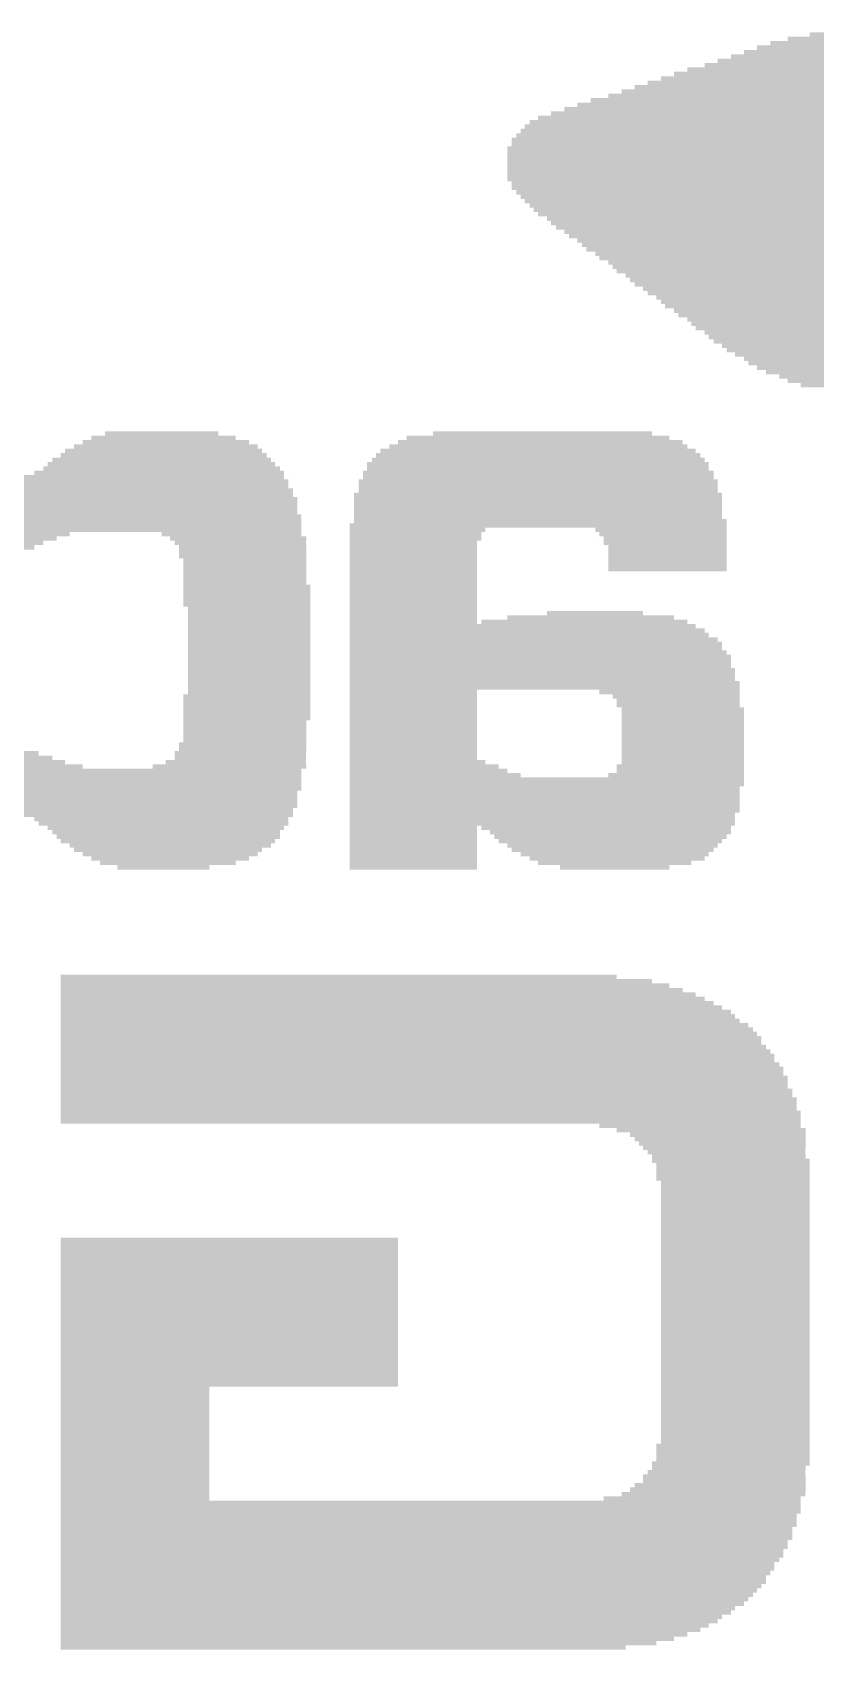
# Model space of a CAD drawing. Extents: x -51 to 50, y -27 to 29.
# Drawn here: x 37.47 to 41.25, y 16.01 to 23.82 of the extents above; entities that cross this region are included whole.
import ezdxf

# ---------------------------------------------------------------- set-up
doc = ezdxf.new("R2010")
doc.units = 0
doc.layers.add('201', color=6, linetype='CONTINUOUS')

# ---------------------------------------------------------------- blocks, each defined once
blk = doc.blocks.new('RECT')
blk.add_solid([(-0.5, -0.5), (0.5, -0.5), (-0.5, 0.5), (0.5, 0.5)])

msp = doc.modelspace()

# ---------------------------------------------------------------- block references
at = {"layer": '201', "rotation": 180}
for p, xscale, yscale in [((41.4338, 23.8125), 0.4242, 0.0213), ((41.4122, 23.749), 0.889, 0.0213), ((41.4223, 23.7702), 0.7823, 0.0211), ((41.4325, 23.7913), 0.635, 0.0211), ((41.3702, 23.6643), 1.3132, 0.0211), ((41.3804, 23.6855), 1.2065, 0.0213), ((41.3906, 23.7067), 1.0998, 0.0211), ((41.4122, 23.7278), 1.016, 0.0211), ((41.5506, 23.5797), 2.2225, 0.0211), ((41.5823, 23.6008), 2.159, 0.0211), ((41.3169, 23.622), 1.5011, 0.0213), ((41.3385, 23.6432), 1.4173, 0.0211), ((41.4553, 23.5162), 2.413, 0.0211), ((41.4871, 23.5373), 2.3495, 0.0211), ((41.5188, 23.5585), 2.286, 0.0213), ((41.3271, 23.4315), 2.7102, 0.0213), ((41.3588, 23.4527), 2.6467, 0.0211), ((41.3906, 23.4738), 2.5832, 0.0211), ((41.4122, 23.495), 2.4994, 0.0213), ((41.2636, 23.3468), 2.8778, 0.0211), ((41.2636, 23.368), 2.8372, 0.0213), ((41.275, 23.3892), 2.8143, 0.0211), ((41.2953, 23.4103), 2.7737, 0.0211), ((41.242, 23.3045), 2.921, 0.0213), ((41.242, 23.2833), 2.921, 0.0211), ((41.2534, 23.3257), 2.8981, 0.0211), ((41.2433, 23.2622), 2.9642, 0.0211), ((41.2433, 23.241), 2.9642, 0.0213), ((41.2433, 23.2198), 2.9642, 0.0211), ((41.2534, 23.1987), 2.9845, 0.0211), ((41.2534, 23.1775), 2.9845, 0.0213), ((41.2636, 23.1563), 3.0048, 0.0211), ((41.2636, 23.1352), 3.0048, 0.0211), ((41.275, 23.114), 3.0277, 0.0213), ((41.2953, 23.0717), 3.0277, 0.0211), ((41.2852, 23.0928), 3.0074, 0.0211), ((41.3068, 23.0505), 3.0048, 0.0213), ((40.9143, 23.0293), 2.1793, 0.0211), ((40.861, 23.0082), 2.032, 0.0211), ((40.8407, 22.987), 1.9456, 0.0213), ((40.8305, 22.9658), 1.8847, 0.0211), ((40.8292, 22.9447), 1.8415, 0.0211), ((40.8407, 22.9235), 1.778, 0.0213), ((40.8407, 22.9023), 1.7374, 0.0211), ((40.8521, 22.8812), 1.7145, 0.0211), ((40.8724, 22.86), 1.6739, 0.0213), ((40.894, 22.8388), 1.6713, 0.0211), ((40.9143, 22.8177), 1.6307, 0.0211), ((40.9359, 22.7965), 1.6281, 0.0213), ((40.9575, 22.7753), 1.6307, 0.0211), ((40.9994, 22.7542), 1.6281, 0.0211), ((41.021, 22.733), 1.6307, 0.0213), ((41.0629, 22.7118), 1.6281, 0.0211), ((41.0947, 22.6907), 1.651, 0.0211), ((41.1264, 22.6695), 1.6739, 0.0213), ((41.1797, 22.6483), 1.6942, 0.0211), ((41.2318, 22.6272), 1.7577, 0.0211), ((41.2966, 22.606), 1.8415, 0.0213), ((42.5552, 22.5848), 4.2774, 0.0211), ((42.5348, 22.5637), 4.191, 0.0211), ((42.5234, 22.5425), 4.0869, 0.0213), ((41.8567, 22.5213), 2.7076, 0.0211), ((41.8465, 22.5002), 2.6467, 0.0211), ((41.8681, 22.479), 2.6035, 0.0213), ((41.6878, 22.4578), 2.2022, 0.0211), ((41.6878, 22.4367), 2.1158, 0.0211), ((41.6878, 22.4155), 2.0752, 0.0213), ((41.6763, 22.3943), 2.0117, 0.0211), ((41.6878, 22.3732), 1.9482, 0.0211), ((41.6865, 22.352), 1.905, 0.0213), ((41.6878, 22.3308), 1.8618, 0.0211), ((41.6979, 22.3097), 1.8009, 0.0211), ((41.7093, 22.2885), 1.778, 0.0213), ((41.7182, 22.2673), 1.7145, 0.0211), ((41.7297, 22.2462), 1.651, 0.0211), ((41.7297, 22.225), 1.6104, 0.0213), ((41.7512, 22.2038), 1.5672, 0.0211), ((41.7614, 22.1827), 1.5011, 0.0211), ((41.783, 22.1615), 1.4173, 0.0213), ((41.8033, 22.1403), 1.3767, 0.0211), ((41.496, 22.1192), 0.635, 0.0211), ((38.0987, 21.8652), 0.6985, 0.0211), ((38.0898, 21.8863), 0.5486, 0.0211), ((39.9085, 21.8652), 1.27, 0.0211), ((39.9301, 21.8863), 1.0592, 0.0211), ((38.0987, 21.8017), 0.9525, 0.0211), ((38.1102, 21.8228), 0.889, 0.0211), ((38.1102, 21.844), 0.8026, 0.0213), ((39.9085, 21.8017), 1.524, 0.0211), ((39.9098, 21.8228), 1.4402, 0.0211), ((39.9199, 21.844), 1.3741, 0.0213), ((38.0898, 21.717), 1.143, 0.0213), ((38.0886, 21.7382), 1.0998, 0.0211), ((38.0898, 21.7593), 1.0566, 0.0211), ((38.1, 21.7805), 0.9957, 0.0213), ((39.9085, 21.7382), 1.651, 0.0211), ((39.9085, 21.717), 1.651, 0.0213), ((39.9098, 21.7593), 1.6078, 0.0211), ((39.9098, 21.7805), 1.5672, 0.0213), ((37.7711, 21.6747), 1.8212, 0.0211), ((37.7812, 21.6535), 1.8415, 0.0213), ((37.7812, 21.6323), 1.8415, 0.0211), ((38.0784, 21.6958), 1.2065, 0.0211), ((39.9098, 21.6535), 1.7348, 0.0213), ((39.9098, 21.6323), 1.7348, 0.0211), ((39.9098, 21.6958), 1.6942, 0.0211), ((39.9098, 21.6747), 1.6942, 0.0211), ((37.7927, 21.6112), 1.8644, 0.0211), ((37.7927, 21.59), 1.8644, 0.0213), ((37.8028, 21.5688), 1.8847, 0.0211), ((37.8028, 21.5477), 1.8847, 0.0211), ((39.9085, 21.59), 1.778, 0.0213), ((39.9085, 21.5688), 1.778, 0.0211), ((39.9085, 21.5477), 1.778, 0.0211), ((39.9098, 21.6112), 1.7348, 0.0211), ((37.8028, 21.5265), 1.8847, 0.0213), ((37.8028, 21.5053), 1.8847, 0.0211), ((37.813, 21.4842), 1.905, 0.0211), ((39.9085, 21.5265), 1.778, 0.0213), ((39.9085, 21.5053), 1.778, 0.0211), ((39.9085, 21.4842), 1.778, 0.0211), ((37.813, 21.463), 1.905, 0.0213), ((37.813, 21.4418), 1.905, 0.0211), ((37.813, 21.4207), 1.905, 0.0211), ((37.2529, 21.3995), 0.7849, 0.0213), ((38.4277, 21.3995), 0.6756, 0.0213), ((39.9098, 21.4418), 1.8212, 0.0211), ((39.3268, 21.4207), 0.6553, 0.0211), ((39.3167, 21.3995), 0.635, 0.0213), ((39.9199, 21.463), 1.8009, 0.0213), ((40.5028, 21.4207), 0.635, 0.0211), ((40.513, 21.3995), 0.6147, 0.0213), ((37.2212, 21.3783), 0.7214, 0.0211), ((37.1894, 21.3572), 0.6579, 0.0211), ((37.1678, 21.336), 0.6147, 0.0213), ((38.4594, 21.3783), 0.6579, 0.0211), ((38.4708, 21.3572), 0.635, 0.0211), ((38.481, 21.336), 0.6147, 0.0213), ((38.481, 21.3148), 0.6147, 0.0211), ((39.3167, 21.3783), 0.635, 0.0211), ((39.3065, 21.3572), 0.6147, 0.0211), ((39.3065, 21.336), 0.6147, 0.0213), ((39.3065, 21.3148), 0.6147, 0.0211), ((40.5232, 21.3783), 0.5944, 0.0211), ((40.5232, 21.3572), 0.5944, 0.0211), ((40.5346, 21.336), 0.5715, 0.0213), ((40.5346, 21.3148), 0.5715, 0.0211), ((38.481, 21.2937), 0.6147, 0.0211), ((38.4912, 21.2725), 0.5944, 0.0213), ((38.4912, 21.2513), 0.5944, 0.0211), ((39.3065, 21.2937), 0.6147, 0.0211), ((39.3065, 21.2725), 0.6147, 0.0213), ((39.3065, 21.2513), 0.6147, 0.0211), ((40.5346, 21.2937), 0.5715, 0.0211), ((40.5346, 21.2725), 0.5715, 0.0213), ((40.5346, 21.2513), 0.5715, 0.0211), ((38.4912, 21.2302), 0.5944, 0.0211), ((38.4912, 21.209), 0.5944, 0.0213), ((38.4912, 21.1878), 0.5944, 0.0211), ((38.4912, 21.1667), 0.5944, 0.0211), ((39.3065, 21.2302), 0.6147, 0.0211), ((39.3065, 21.209), 0.6147, 0.0213), ((39.3065, 21.1878), 0.6147, 0.0211), ((39.3065, 21.1667), 0.6147, 0.0211), ((40.5346, 21.2302), 0.5715, 0.0211), ((38.5013, 21.1455), 0.6147, 0.0213), ((38.5013, 21.1243), 0.6147, 0.0211), ((38.5013, 21.1032), 0.6147, 0.0211), ((38.5013, 21.082), 0.6147, 0.0213), ((39.3065, 21.1455), 0.6147, 0.0213), ((39.3065, 21.1243), 0.6147, 0.0211), ((39.3065, 21.1032), 0.6147, 0.0211), ((39.3065, 21.082), 0.6147, 0.0213), ((38.5013, 21.0608), 0.6147, 0.0211), ((38.5128, 21.0397), 0.5918, 0.0211), ((38.5128, 21.0185), 0.5918, 0.0213), ((39.3065, 21.0608), 0.6147, 0.0211), ((39.3065, 21.0397), 0.6147, 0.0211), ((39.3065, 21.0185), 0.6147, 0.0213), ((40.1841, 21.0185), 0.4648, 0.0213), ((38.5128, 20.9973), 0.5918, 0.0211), ((38.5128, 20.9762), 0.5918, 0.0211), ((38.5128, 20.955), 0.5918, 0.0213), ((38.5128, 20.9338), 0.5918, 0.0211), ((39.3065, 20.9973), 0.6147, 0.0211), ((39.3065, 20.9762), 0.6147, 0.0211), ((39.8348, 20.955), 1.6713, 0.0213), ((39.8564, 20.9338), 1.7145, 0.0211), ((40.132, 20.9762), 0.9957, 0.0211), ((40.1638, 20.9973), 0.8052, 0.0211), ((38.5128, 20.9127), 0.5918, 0.0211), ((38.5128, 20.8915), 0.5918, 0.0213), ((38.5128, 20.8703), 0.5918, 0.0211), ((38.5128, 20.8492), 0.5918, 0.0211), ((39.8666, 20.9127), 1.7348, 0.0211), ((39.8882, 20.8915), 1.778, 0.0213), ((39.8983, 20.8703), 1.7983, 0.0211), ((39.8983, 20.8492), 1.7983, 0.0211), ((38.5128, 20.828), 0.5918, 0.0213), ((38.5128, 20.8068), 0.5918, 0.0211), ((38.5128, 20.7857), 0.5918, 0.0211), ((39.9098, 20.828), 1.8212, 0.0213), ((39.9199, 20.8068), 1.8415, 0.0211), ((39.9199, 20.7857), 1.8415, 0.0211), ((38.5128, 20.7645), 0.5918, 0.0213), ((38.5128, 20.7433), 0.5918, 0.0211), ((38.5128, 20.7222), 0.5918, 0.0211), ((38.5128, 20.701), 0.5918, 0.0213), ((39.9199, 20.7645), 1.8415, 0.0213), ((39.9301, 20.7433), 1.8618, 0.0211), ((39.9301, 20.7222), 1.8618, 0.0211), ((39.9301, 20.701), 1.8618, 0.0213), ((38.5013, 20.6163), 0.6147, 0.0211), ((38.5128, 20.6798), 0.5918, 0.0211), ((38.5128, 20.6587), 0.5918, 0.0211), ((38.5128, 20.6375), 0.5918, 0.0213), ((39.9415, 20.6798), 1.8847, 0.0211), ((39.9415, 20.6587), 1.8847, 0.0211), ((39.3065, 20.6375), 0.6147, 0.0213), ((39.3065, 20.6163), 0.6147, 0.0211), ((40.5448, 20.6375), 0.6782, 0.0213), ((40.5765, 20.6163), 0.6147, 0.0211), ((38.5013, 20.5952), 0.6147, 0.0211), ((38.5013, 20.574), 0.6147, 0.0213), ((38.5013, 20.5528), 0.6147, 0.0211), ((38.5013, 20.5317), 0.6147, 0.0211), ((39.3065, 20.5952), 0.6147, 0.0211), ((39.3065, 20.574), 0.6147, 0.0213), ((39.3065, 20.5528), 0.6147, 0.0211), ((39.3065, 20.5317), 0.6147, 0.0211), ((40.5867, 20.5952), 0.5944, 0.0211), ((40.5867, 20.574), 0.5944, 0.0213), ((40.6083, 20.5528), 0.5918, 0.0211), ((40.6083, 20.5317), 0.5918, 0.0211), ((38.5013, 20.5105), 0.6147, 0.0213), ((38.4912, 20.4893), 0.5944, 0.0211), ((38.4912, 20.4682), 0.5944, 0.0211), ((39.3065, 20.5105), 0.6147, 0.0213), ((39.3065, 20.4893), 0.6147, 0.0211), ((39.3065, 20.4682), 0.6147, 0.0211), ((40.6083, 20.5105), 0.5918, 0.0213), ((40.6083, 20.4893), 0.5918, 0.0211), ((40.6083, 20.4682), 0.5918, 0.0211), ((38.481, 20.3835), 0.6147, 0.0213), ((38.4912, 20.447), 0.5944, 0.0213), ((38.4912, 20.4258), 0.5944, 0.0211), ((38.4912, 20.4047), 0.5944, 0.0211), ((39.3065, 20.447), 0.6147, 0.0213), ((39.3065, 20.4258), 0.6147, 0.0211), ((39.3065, 20.4047), 0.6147, 0.0211), ((39.3065, 20.3835), 0.6147, 0.0213), ((40.6083, 20.447), 0.5918, 0.0213), ((40.6083, 20.4258), 0.5918, 0.0211), ((40.6083, 20.4047), 0.5918, 0.0211), ((40.6083, 20.3835), 0.5918, 0.0213), ((37.178, 20.3412), 0.635, 0.0211), ((37.211, 20.32), 0.701, 0.0213), ((37.2415, 20.2988), 0.762, 0.0211), ((38.4492, 20.2988), 0.6782, 0.0211), ((38.4708, 20.3412), 0.635, 0.0211), ((38.4708, 20.32), 0.635, 0.0213), ((38.481, 20.3623), 0.6147, 0.0211), ((39.3065, 20.3623), 0.6147, 0.0211), ((39.3065, 20.3412), 0.6147, 0.0211), ((39.3065, 20.32), 0.6147, 0.0213), ((39.3268, 20.2988), 0.6553, 0.0211), ((40.6083, 20.3623), 0.5918, 0.0211), ((40.6083, 20.3412), 0.5918, 0.0211), ((40.6083, 20.32), 0.5918, 0.0213), ((40.6083, 20.2988), 0.5918, 0.0211), ((37.2847, 20.2777), 0.8484, 0.0211), ((37.813, 20.2565), 1.905, 0.0213), ((37.813, 20.2353), 1.905, 0.0211), ((38.4175, 20.2777), 0.7417, 0.0211), ((39.3586, 20.2777), 0.7188, 0.0211), ((39.3802, 20.2565), 0.762, 0.0213), ((39.4119, 20.2353), 0.8255, 0.0211), ((40.5765, 20.2353), 0.6553, 0.0211), ((40.5968, 20.2777), 0.6147, 0.0211), ((40.5968, 20.2565), 0.6147, 0.0213), ((37.813, 20.2142), 1.905, 0.0211), ((37.813, 20.193), 1.905, 0.0213), ((37.813, 20.1718), 1.905, 0.0211), ((37.8028, 20.1507), 1.8847, 0.0211), ((39.9517, 20.2142), 1.905, 0.0211), ((39.9517, 20.193), 1.905, 0.0213), ((39.9415, 20.1718), 1.8847, 0.0211), ((39.9415, 20.1507), 1.8847, 0.0211), ((37.8028, 20.1295), 1.8847, 0.0213), ((37.8028, 20.1083), 1.8847, 0.0211), ((37.8028, 20.0872), 1.8847, 0.0211), ((37.7927, 20.066), 1.8644, 0.0213), ((39.9415, 20.1295), 1.8847, 0.0213), ((39.9415, 20.1083), 1.8847, 0.0211), ((39.9415, 20.0872), 1.8847, 0.0211), ((39.9415, 20.066), 1.8847, 0.0213), ((37.7927, 20.0448), 1.8644, 0.0211), ((38.0886, 20.0237), 1.2268, 0.0211), ((38.0987, 20.0025), 1.2065, 0.0213), ((39.9301, 20.0448), 1.8618, 0.0211), ((39.9301, 20.0237), 1.8618, 0.0211), ((39.9301, 20.0025), 1.8618, 0.0213), ((38.1102, 19.9813), 1.143, 0.0211), ((38.1114, 19.9602), 1.0998, 0.0211), ((38.1216, 19.939), 1.0795, 0.0213), ((38.1203, 19.9178), 1.0363, 0.0211), ((39.3065, 19.9813), 0.6147, 0.0211), ((39.3065, 19.9602), 0.6147, 0.0211), ((39.3065, 19.939), 0.6147, 0.0213), ((39.3065, 19.9178), 0.6147, 0.0211), ((40.2374, 19.9813), 1.2065, 0.0211), ((40.259, 19.9602), 1.1633, 0.0211), ((40.259, 19.939), 1.1227, 0.0213), ((40.2577, 19.9178), 1.0795, 0.0211), ((38.1318, 19.8967), 0.9728, 0.0211), ((38.1203, 19.8755), 0.9093, 0.0213), ((38.1318, 19.8543), 0.8458, 0.0211), ((38.1305, 19.8332), 0.762, 0.0211), ((39.3065, 19.8967), 0.6147, 0.0211), ((39.3065, 19.8755), 0.6147, 0.0213), ((39.3065, 19.8543), 0.6147, 0.0211), ((39.3065, 19.8332), 0.6147, 0.0211), ((40.2692, 19.8967), 1.016, 0.0211), ((40.2692, 19.8755), 0.9754, 0.0213), ((40.2793, 19.8543), 0.9093, 0.0211), ((40.2908, 19.8332), 0.8458, 0.0211), ((38.1203, 19.812), 0.6553, 0.0213), ((38.0987, 19.7908), 0.4445, 0.0211), ((39.3065, 19.812), 0.6147, 0.0213), ((39.3065, 19.7908), 0.6147, 0.0211), ((40.2793, 19.812), 0.7417, 0.0213), ((40.2793, 19.7908), 0.5283, 0.0211), ((38.9458, 19.2617), 2.6873, 0.0211), ((39.0309, 19.2405), 2.8575, 0.0213), ((39.0728, 19.2193), 2.9413, 0.0211), ((39.1579, 19.1558), 3.1115, 0.0211), ((39.1795, 19.1347), 3.1547, 0.0211), ((39.1046, 19.1982), 3.0048, 0.0211), ((39.1363, 19.177), 3.0683, 0.0213), ((39.1998, 19.1135), 3.1953, 0.0213), ((39.2214, 19.0923), 3.2385, 0.0211), ((39.2316, 19.0712), 3.2588, 0.0211), ((39.243, 19.05), 3.2817, 0.0213), ((39.2633, 19.0288), 3.3223, 0.0211), ((39.2748, 19.0077), 3.3452, 0.0211), ((39.2849, 18.9865), 3.3655, 0.0213), ((39.2951, 18.9653), 3.3858, 0.0211), ((39.2951, 18.9442), 3.3858, 0.0211), ((39.3065, 18.923), 3.4087, 0.0213), ((39.3167, 18.9018), 3.429, 0.0211), ((39.3484, 18.8172), 3.4925, 0.0211), ((39.3268, 18.8807), 3.4493, 0.0211), ((39.3268, 18.8595), 3.4493, 0.0213), ((39.3383, 18.8383), 3.4722, 0.0211), ((39.3484, 18.796), 3.4925, 0.0213), ((39.3586, 18.7748), 3.5128, 0.0211), ((39.3586, 18.7537), 3.5128, 0.0211), ((39.37, 18.7113), 3.5357, 0.0211), ((39.37, 18.6902), 3.5357, 0.0211), ((39.3586, 18.7325), 3.5128, 0.0213), ((39.3802, 18.669), 3.556, 0.0213), ((39.3802, 18.6478), 3.556, 0.0211), ((39.3802, 18.6267), 3.556, 0.0211), ((39.3903, 18.6055), 3.5763, 0.0213), ((39.3903, 18.5843), 3.5763, 0.0211), ((39.3903, 18.5632), 3.5763, 0.0211), ((40.6921, 18.542), 0.9728, 0.0213), ((40.7454, 18.5208), 0.9119, 0.0211), ((40.7772, 18.4997), 0.8484, 0.0211), ((40.7886, 18.4785), 0.8255, 0.0213), ((40.7988, 18.4573), 0.8052, 0.0211), ((40.8089, 18.4362), 0.7849, 0.0211), ((40.8203, 18.415), 0.762, 0.0213), ((40.8305, 18.3938), 0.7417, 0.0211), ((40.8407, 18.3727), 0.762, 0.0211), ((40.8508, 18.3515), 0.7417, 0.0213), ((40.8508, 18.3303), 0.7417, 0.0211), ((40.8508, 18.3092), 0.7417, 0.0211), ((40.8508, 18.288), 0.7417, 0.0213), ((40.8623, 18.2668), 0.7188, 0.0211), ((40.8623, 18.2457), 0.7188, 0.0211), ((40.8623, 18.2245), 0.7188, 0.0213), ((40.8623, 18.2033), 0.7188, 0.0211), ((40.8623, 18.1822), 0.7188, 0.0211), ((40.8623, 18.161), 0.7188, 0.0213), ((40.8623, 18.1398), 0.7188, 0.0211), ((40.8623, 18.1187), 0.7188, 0.0211), ((40.8623, 18.0975), 0.7188, 0.0213), ((40.8623, 18.0763), 0.7188, 0.0211), ((40.8623, 18.0552), 0.7188, 0.0211), ((40.8623, 18.034), 0.7188, 0.0213), ((38.4175, 17.9917), 1.6307, 0.0211), ((38.4175, 17.9705), 1.6307, 0.0213), ((40.8623, 18.0128), 0.7188, 0.0211), ((40.8623, 17.9917), 0.7188, 0.0211), ((40.8623, 17.9705), 0.7188, 0.0213), ((38.4175, 17.9493), 1.6307, 0.0211), ((38.4175, 17.9282), 1.6307, 0.0211), ((38.4175, 17.907), 1.6307, 0.0213), ((38.4175, 17.8858), 1.6307, 0.0211), ((40.8623, 17.9493), 0.7188, 0.0211), ((40.8623, 17.9282), 0.7188, 0.0211), ((40.8623, 17.907), 0.7188, 0.0213), ((40.8623, 17.8858), 0.7188, 0.0211), ((38.4175, 17.8647), 1.6307, 0.0211), ((38.4175, 17.8435), 1.6307, 0.0213), ((38.4175, 17.8223), 1.6307, 0.0211), ((38.4175, 17.8012), 1.6307, 0.0211), ((40.8623, 17.8647), 0.7188, 0.0211), ((40.8623, 17.8435), 0.7188, 0.0213), ((40.8623, 17.8223), 0.7188, 0.0211), ((40.8623, 17.8012), 0.7188, 0.0211), ((38.4175, 17.78), 1.6307, 0.0213), ((38.4175, 17.7588), 1.6307, 0.0211), ((38.4175, 17.7377), 1.6307, 0.0211), ((40.8623, 17.78), 0.7188, 0.0213), ((40.8623, 17.7588), 0.7188, 0.0211), ((40.8623, 17.7377), 0.7188, 0.0211), ((38.4175, 17.7165), 1.6307, 0.0213), ((38.4175, 17.6953), 1.6307, 0.0211), ((38.4175, 17.6742), 1.6307, 0.0211), ((38.4175, 17.653), 1.6307, 0.0213), ((40.8623, 17.7165), 0.7188, 0.0213), ((40.8623, 17.6953), 0.7188, 0.0211), ((40.8623, 17.6742), 0.7188, 0.0211), ((40.8623, 17.653), 0.7188, 0.0213), ((38.4175, 17.6318), 1.6307, 0.0211), ((38.4175, 17.6107), 1.6307, 0.0211), ((38.4175, 17.5895), 1.6307, 0.0213), ((38.4175, 17.5683), 1.6307, 0.0211), ((40.8623, 17.6318), 0.7188, 0.0211), ((40.8623, 17.6107), 0.7188, 0.0211), ((40.8623, 17.5895), 0.7188, 0.0213), ((40.8623, 17.5683), 0.7188, 0.0211), ((38.4175, 17.5472), 1.6307, 0.0211), ((38.4175, 17.526), 1.6307, 0.0213), ((38.4175, 17.5048), 1.6307, 0.0211), ((40.8623, 17.5472), 0.7188, 0.0211), ((40.8623, 17.526), 0.7188, 0.0213), ((40.8623, 17.5048), 0.7188, 0.0211), ((38.4175, 17.4837), 1.6307, 0.0211), ((38.4175, 17.4625), 1.6307, 0.0213), ((38.4175, 17.4413), 1.6307, 0.0211), ((38.4175, 17.4202), 1.6307, 0.0211), ((40.8623, 17.4837), 0.7188, 0.0211), ((40.8623, 17.4625), 0.7188, 0.0213), ((40.8623, 17.4413), 0.7188, 0.0211), ((40.8623, 17.4202), 0.7188, 0.0211), ((38.4175, 17.399), 1.6307, 0.0213), ((38.4175, 17.3778), 1.6307, 0.0211), ((38.4175, 17.3567), 1.6307, 0.0211), ((38.4175, 17.3355), 1.6307, 0.0213), ((40.8623, 17.399), 0.7188, 0.0213), ((40.8623, 17.3778), 0.7188, 0.0211), ((40.8623, 17.3567), 0.7188, 0.0211), ((40.8623, 17.3355), 0.7188, 0.0213), ((38.4175, 17.3143), 1.6307, 0.0211), ((38.4175, 17.2932), 1.6307, 0.0211), ((37.9616, 17.272), 0.7188, 0.0213), ((37.9616, 17.2508), 0.7188, 0.0211), ((40.8623, 17.3143), 0.7188, 0.0211), ((40.8623, 17.2932), 0.7188, 0.0211), ((40.8623, 17.272), 0.7188, 0.0213), ((40.8623, 17.2508), 0.7188, 0.0211), ((37.9616, 17.2297), 0.7188, 0.0211), ((37.9616, 17.2085), 0.7188, 0.0213), ((37.9616, 17.1873), 0.7188, 0.0211), ((40.8623, 17.2297), 0.7188, 0.0211), ((40.8623, 17.2085), 0.7188, 0.0213), ((40.8623, 17.1873), 0.7188, 0.0211), ((37.9616, 17.1662), 0.7188, 0.0211), ((37.9616, 17.145), 0.7188, 0.0213), ((37.9616, 17.1238), 0.7188, 0.0211), ((37.9616, 17.1027), 0.7188, 0.0211), ((40.8623, 17.1662), 0.7188, 0.0211), ((40.8623, 17.145), 0.7188, 0.0213), ((40.8623, 17.1238), 0.7188, 0.0211), ((40.8623, 17.1027), 0.7188, 0.0211), ((37.9616, 17.0815), 0.7188, 0.0213), ((37.9616, 17.0603), 0.7188, 0.0211), ((37.9616, 17.0392), 0.7188, 0.0211), ((37.9616, 17.018), 0.7188, 0.0213), ((40.8623, 17.0815), 0.7188, 0.0213), ((40.8623, 17.0603), 0.7188, 0.0211), ((40.8623, 17.0392), 0.7188, 0.0211), ((40.8623, 17.018), 0.7188, 0.0213), ((37.9616, 16.9968), 0.7188, 0.0211), ((37.9616, 16.9757), 0.7188, 0.0211), ((37.9616, 16.9545), 0.7188, 0.0213), ((40.8508, 16.9968), 0.7417, 0.0211), ((40.8508, 16.9757), 0.7417, 0.0211), ((40.8508, 16.9545), 0.7417, 0.0213), ((37.9616, 16.9333), 0.7188, 0.0211), ((37.9616, 16.9122), 0.7188, 0.0211), ((37.9616, 16.891), 0.7188, 0.0213), ((37.9616, 16.8698), 0.7188, 0.0211), ((40.8203, 16.8698), 0.762, 0.0211), ((40.8407, 16.9122), 0.762, 0.0211), ((40.8305, 16.891), 0.7417, 0.0213), ((40.8508, 16.9333), 0.7417, 0.0211), ((37.9616, 16.8487), 0.7188, 0.0211), ((37.9616, 16.8275), 0.7188, 0.0213), ((37.9616, 16.8063), 0.7188, 0.0211), ((37.9616, 16.7852), 0.7188, 0.0211), ((40.7772, 16.7852), 0.8484, 0.0211), ((40.7886, 16.8063), 0.8255, 0.0211), ((40.8089, 16.8487), 0.7849, 0.0211), ((40.8089, 16.8275), 0.7849, 0.0213), ((37.9616, 16.764), 0.7188, 0.0213), ((37.9616, 16.7428), 0.7188, 0.0211), ((39.3903, 16.7217), 3.5763, 0.0211), ((40.7022, 16.7428), 0.9525, 0.0211), ((40.7568, 16.764), 0.889, 0.0213), ((39.3903, 16.7005), 3.5763, 0.0213), ((39.3903, 16.6793), 3.5763, 0.0211), ((39.3802, 16.6582), 3.556, 0.0211), ((39.3802, 16.637), 3.556, 0.0213), ((39.37, 16.5947), 3.5357, 0.0211), ((39.37, 16.5735), 3.5357, 0.0213), ((39.37, 16.5523), 3.5357, 0.0211), ((39.3802, 16.6158), 3.556, 0.0211), ((39.3484, 16.4888), 3.4925, 0.0211), ((39.3586, 16.5312), 3.5128, 0.0211), ((39.3586, 16.51), 3.5128, 0.0213), ((39.3484, 16.4677), 3.4925, 0.0211), ((39.3383, 16.4465), 3.4722, 0.0213), ((39.3268, 16.4253), 3.4493, 0.0211), ((39.3268, 16.4042), 3.4493, 0.0211), ((39.3167, 16.383), 3.429, 0.0213), ((39.3065, 16.3618), 3.4087, 0.0211), ((39.3065, 16.3407), 3.4087, 0.0211), ((39.2951, 16.3195), 3.3858, 0.0213), ((39.2849, 16.2983), 3.3655, 0.0211), ((39.2748, 16.2772), 3.3452, 0.0211), ((39.2633, 16.256), 3.3223, 0.0213), ((39.2532, 16.2348), 3.302, 0.0211), ((39.2316, 16.2137), 3.2588, 0.0211), ((39.2214, 16.1925), 3.2385, 0.0213), ((39.1998, 16.1713), 3.1953, 0.0211), ((39.1897, 16.1502), 3.175, 0.0211), ((39.1681, 16.129), 3.1318, 0.0213), ((39.1478, 16.1078), 3.0912, 0.0211), ((39.116, 16.0867), 3.0277, 0.0211), ((38.9674, 16.0232), 2.7305, 0.0211), ((39.0843, 16.0655), 2.9642, 0.0213), ((39.0411, 16.0443), 2.8778, 0.0211)]:
    msp.add_blockref('RECT', p, dxfattribs=dict(at, xscale=xscale, yscale=yscale))

doc.saveas('drawing.dxf')
